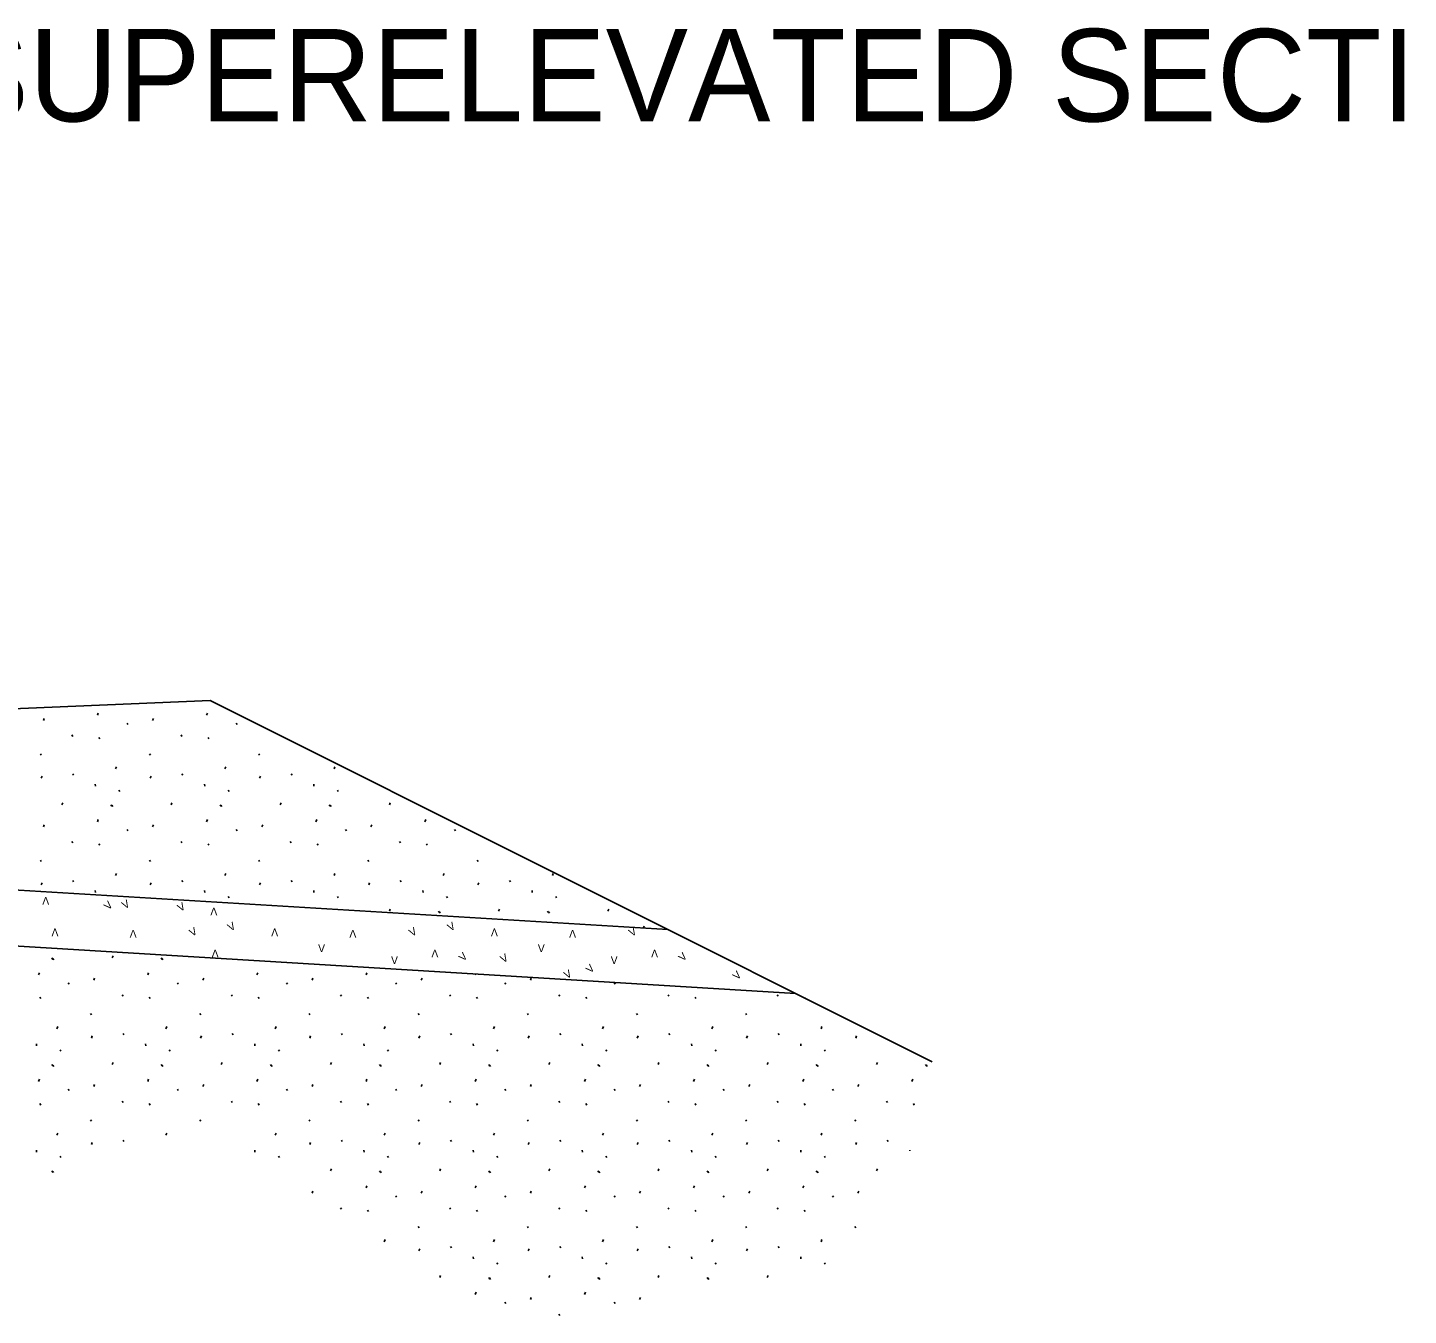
# Model space of a CAD drawing. Extents: x 997.6 to 1037, y 998.9 to 1022.7.
# Drawn here: x 1020.087 to 1023.673, y 1007.529 to 1010.873 of the extents above; entities that cross this region are included whole.
import ezdxf

# ---------------------------------------------------------------- set-up
doc = ezdxf.new("R2010")
doc.units = 0
doc.layers.add('Level 1', color=7, linetype='Continuous')

msp = doc.modelspace()

# ---------------------------------------------------------------- linework, layer by layer
at = {"layer": 'Level 1'}
for p, q in [((1018.3112, 1009.0317), (1020.5612, 1009.1254)), ((1022.4366, 1008.1877), (1020.5612, 1009.1254)), ((1020.1282, 1009.0741), (1020.1305, 1009.0793)), ((1020.2684, 1009.0877), (1020.2708, 1009.093)), ((1020.4117, 1009.0741), (1020.4141, 1009.0793)), ((1020.552, 1009.0877), (1020.5544, 1009.093)), ((1020.3455, 1009.0672), (1020.3478, 1009.0636)), ((1020.6291, 1009.0672), (1020.6314, 1009.0636)), ((1020.2022, 1009.0362), (1020.2045, 1009.0326)), ((1020.2721, 1009.0297), (1020.2745, 1009.0262)), ((1020.4857, 1009.0362), (1020.4881, 1009.0326)), ((1020.5557, 1009.0297), (1020.5581, 1009.0262)), ((1020.1202, 1008.9877), (1020.1227, 1008.9842)), ((1020.4038, 1008.9877), (1020.4062, 1008.9842)), ((1020.6874, 1008.9877), (1020.6898, 1008.9842)), ((1020.2043, 1008.9352), (1020.2067, 1008.9316)), ((1020.3158, 1008.9479), (1020.3182, 1008.9532)), ((1020.4879, 1008.9352), (1020.4903, 1008.9316)), ((1020.5994, 1008.9479), (1020.6017, 1008.9532)), ((1020.7715, 1008.9352), (1020.7739, 1008.9316)), ((1020.883, 1008.9479), (1020.8853, 1008.9532)), ((1020.1223, 1008.9237), (1020.1246, 1008.929)), ((1020.263, 1008.9088), (1020.2636, 1008.9035)), ((1020.4058, 1008.9237), (1020.4082, 1008.929)), ((1020.5466, 1008.9088), (1020.5472, 1008.9035)), ((1020.6894, 1008.9237), (1020.6917, 1008.929)), ((1020.8302, 1008.9088), (1020.8307, 1008.9035)), ((1020.3244, 1008.8931), (1020.3268, 1008.8896)), ((1020.608, 1008.8931), (1020.6104, 1008.8896)), ((1020.8916, 1008.8931), (1020.894, 1008.8896)), ((1020.1761, 1008.855), (1020.1785, 1008.8603)), ((1020.3034, 1008.855), (1020.3057, 1008.8514)), ((1020.3057, 1008.8537), (1020.3081, 1008.8501)), ((1020.4597, 1008.855), (1020.4621, 1008.8603)), ((1020.587, 1008.855), (1020.5893, 1008.8514)), ((1020.5893, 1008.8537), (1020.5917, 1008.8501)), ((1020.7432, 1008.855), (1020.7457, 1008.8603)), ((1020.8706, 1008.855), (1020.8729, 1008.8514)), ((1020.8729, 1008.8537), (1020.8752, 1008.8501)), ((1021.0268, 1008.855), (1021.0292, 1008.8603)), ((1020.1282, 1008.7975), (1020.1305, 1008.8028)), ((1020.2684, 1008.8111), (1020.2708, 1008.8164)), ((1020.4117, 1008.7975), (1020.4141, 1008.8028)), ((1020.552, 1008.8111), (1020.5544, 1008.8164)), ((1020.6953, 1008.7975), (1020.6977, 1008.8028)), ((1020.8356, 1008.8111), (1020.838, 1008.8164)), ((1020.9789, 1008.7975), (1020.9812, 1008.8028)), ((1021.1192, 1008.8111), (1021.1216, 1008.8164)), ((1020.2022, 1008.7596), (1020.2045, 1008.7561)), ((1020.3455, 1008.7906), (1020.3478, 1008.787)), ((1020.4857, 1008.7596), (1020.4881, 1008.7561)), ((1020.6291, 1008.7906), (1020.6314, 1008.787)), ((1020.7693, 1008.7596), (1020.7717, 1008.7561)), ((1020.9127, 1008.7906), (1020.915, 1008.787)), ((1021.0529, 1008.7596), (1021.0553, 1008.7561)), ((1021.1962, 1008.7906), (1021.1986, 1008.787)), ((1018.3121, 1008.7399), (1021.7496, 1008.5312)), ((1020.2721, 1008.7532), (1020.2745, 1008.7497)), ((1020.5557, 1008.7532), (1020.5581, 1008.7497)), ((1020.8392, 1008.7532), (1020.8417, 1008.7497)), ((1021.1228, 1008.7532), (1021.1252, 1008.7497)), ((1020.1202, 1008.7112), (1020.1227, 1008.7076)), ((1020.4038, 1008.7112), (1020.4062, 1008.7076)), ((1020.6874, 1008.7112), (1020.6898, 1008.7076)), ((1020.971, 1008.7112), (1020.9734, 1008.7076)), ((1021.2546, 1008.7112), (1021.257, 1008.7076)), ((1020.1223, 1008.6472), (1020.1246, 1008.6524)), ((1020.2043, 1008.6586), (1020.2067, 1008.6551)), ((1020.3158, 1008.6714), (1020.3182, 1008.6767)), ((1020.4058, 1008.6472), (1020.4082, 1008.6524)), ((1020.4879, 1008.6586), (1020.4903, 1008.6551)), ((1020.5994, 1008.6714), (1020.6017, 1008.6767)), ((1020.6894, 1008.6472), (1020.6917, 1008.6524)), ((1020.7715, 1008.6586), (1020.7739, 1008.6551)), ((1020.883, 1008.6714), (1020.8853, 1008.6767)), ((1020.973, 1008.6472), (1020.9753, 1008.6524)), ((1021.0551, 1008.6586), (1021.0575, 1008.6551)), ((1021.1666, 1008.6714), (1021.1689, 1008.6767)), ((1021.2566, 1008.6472), (1021.2589, 1008.6524)), ((1021.3387, 1008.6586), (1021.3411, 1008.6551)), ((1021.4502, 1008.6714), (1021.4525, 1008.6767)), ((1020.263, 1008.6322), (1020.2636, 1008.6269)), ((1020.5466, 1008.6322), (1020.5472, 1008.6269)), ((1020.608, 1008.6166), (1020.6104, 1008.613)), ((1020.8302, 1008.6322), (1020.8307, 1008.6269)), ((1020.8916, 1008.6166), (1020.894, 1008.613)), ((1021.1137, 1008.6322), (1021.1143, 1008.6269)), ((1021.1752, 1008.6166), (1021.1776, 1008.613)), ((1021.3973, 1008.6322), (1021.3979, 1008.6269)), ((1021.4588, 1008.6166), (1021.4612, 1008.613)), ((1018.3112, 1008.5941), (1022.0817, 1008.3652)), ((1021.0268, 1008.5784), (1021.0292, 1008.5838)), ((1021.1542, 1008.5784), (1021.1565, 1008.5749)), ((1021.1565, 1008.5771), (1021.1588, 1008.5736)), ((1021.3104, 1008.5784), (1021.3128, 1008.5838)), ((1021.4377, 1008.5784), (1021.4401, 1008.5749)), ((1021.4401, 1008.5771), (1021.4424, 1008.5736)), ((1021.594, 1008.5784), (1021.5964, 1008.5838)), ((1021.6866, 1008.5351), (1021.6887, 1008.5399)), ((1020.1504, 1008.4572), (1020.1527, 1008.4536)), ((1020.1527, 1008.4557), (1020.1551, 1008.4522)), ((1020.3067, 1008.4572), (1020.3091, 1008.4624)), ((1020.434, 1008.4572), (1020.4363, 1008.4536)), ((1020.4363, 1008.4557), (1020.4387, 1008.4522)), ((1020.1154, 1008.4132), (1020.1178, 1008.4186)), ((1020.2587, 1008.3997), (1020.2611, 1008.4049)), ((1020.399, 1008.4132), (1020.4014, 1008.4186)), ((1020.5423, 1008.3997), (1020.5447, 1008.4049)), ((1020.6826, 1008.4132), (1020.685, 1008.4186)), ((1020.8259, 1008.3997), (1020.8282, 1008.4049)), ((1020.9662, 1008.4132), (1020.9686, 1008.4186)), ((1021.1095, 1008.3997), (1021.1118, 1008.4049)), ((1021.2497, 1008.4132), (1021.2508, 1008.4156)), ((1021.3931, 1008.3997), (1021.3954, 1008.4049)), ((1020.1925, 1008.3927), (1020.1948, 1008.3892)), ((1020.3327, 1008.3617), (1020.3351, 1008.3582)), ((1020.4761, 1008.3927), (1020.4784, 1008.3892)), ((1020.6163, 1008.3617), (1020.6187, 1008.3582)), ((1020.7597, 1008.3927), (1020.762, 1008.3892)), ((1020.8999, 1008.3617), (1020.9022, 1008.3582)), ((1021.0432, 1008.3927), (1021.0456, 1008.3892)), ((1021.1835, 1008.3617), (1021.1858, 1008.3582)), ((1021.3268, 1008.3927), (1021.3292, 1008.3892)), ((1021.4671, 1008.3617), (1021.4694, 1008.3582)), ((1021.6104, 1008.3927), (1021.6128, 1008.3892)), ((1021.7507, 1008.3617), (1021.753, 1008.3582)), ((1022.0342, 1008.3617), (1022.0366, 1008.3582)), ((1020.1191, 1008.3553), (1020.1215, 1008.3517)), ((1020.4027, 1008.3553), (1020.4051, 1008.3517)), ((1020.6862, 1008.3553), (1020.6887, 1008.3517)), ((1020.9698, 1008.3553), (1020.9722, 1008.3517)), ((1021.2534, 1008.3553), (1021.2558, 1008.3517)), ((1021.537, 1008.3553), (1021.5394, 1008.3517)), ((1021.8206, 1008.3553), (1021.823, 1008.3517)), ((1022.1056, 1008.3532), (1022.1066, 1008.3517)), ((1020.2508, 1008.3132), (1020.2532, 1008.3098)), ((1020.5344, 1008.3132), (1020.5368, 1008.3098)), ((1020.818, 1008.3132), (1020.8204, 1008.3098)), ((1021.1016, 1008.3132), (1021.104, 1008.3098)), ((1021.3852, 1008.3132), (1021.3876, 1008.3098)), ((1021.6687, 1008.3132), (1021.6712, 1008.3098)), ((1021.9523, 1008.3132), (1021.9547, 1008.3098)), ((1020.1628, 1008.2735), (1020.1652, 1008.2788)), ((1020.2528, 1008.2492), (1020.2552, 1008.2546)), ((1020.3349, 1008.2607), (1020.3373, 1008.2572)), ((1020.4464, 1008.2735), (1020.4488, 1008.2788)), ((1020.5364, 1008.2492), (1020.5387, 1008.2546)), ((1020.6185, 1008.2607), (1020.6209, 1008.2572)), ((1020.73, 1008.2735), (1020.7323, 1008.2788)), ((1020.82, 1008.2492), (1020.8223, 1008.2546)), ((1020.9021, 1008.2607), (1020.9045, 1008.2572)), ((1021.0136, 1008.2735), (1021.0159, 1008.2788)), ((1021.1036, 1008.2492), (1021.1059, 1008.2546)), ((1021.1857, 1008.2607), (1021.1881, 1008.2572)), ((1021.2972, 1008.2735), (1021.2995, 1008.2788)), ((1021.3872, 1008.2492), (1021.3895, 1008.2546)), ((1021.4692, 1008.2607), (1021.4717, 1008.2572)), ((1021.5807, 1008.2735), (1021.5831, 1008.2788)), ((1021.6707, 1008.2492), (1021.6731, 1008.2546)), ((1021.7528, 1008.2607), (1021.7552, 1008.2572)), ((1021.8643, 1008.2735), (1021.8667, 1008.2788)), ((1021.9543, 1008.2492), (1021.9567, 1008.2546)), ((1022.0364, 1008.2607), (1022.0388, 1008.2572)), ((1022.1479, 1008.2735), (1022.1502, 1008.2788)), ((1022.2379, 1008.2492), (1022.2402, 1008.2546)), ((1020.11, 1008.2344), (1020.1106, 1008.2291)), ((1020.1714, 1008.2187), (1020.1738, 1008.2152)), ((1020.3936, 1008.2344), (1020.3942, 1008.2291)), ((1020.455, 1008.2187), (1020.4574, 1008.2152)), ((1020.6772, 1008.2344), (1020.6777, 1008.2291)), ((1020.7386, 1008.2187), (1020.741, 1008.2152)), ((1020.9607, 1008.2344), (1020.9613, 1008.2291)), ((1021.0222, 1008.2187), (1021.0246, 1008.2152)), ((1021.2443, 1008.2344), (1021.2449, 1008.2291)), ((1021.3057, 1008.2187), (1021.3082, 1008.2152)), ((1021.5279, 1008.2344), (1021.5285, 1008.2291)), ((1021.5893, 1008.2187), (1021.5917, 1008.2152)), ((1021.8115, 1008.2344), (1021.8121, 1008.2291)), ((1021.8729, 1008.2187), (1021.8753, 1008.2152)), ((1022.0951, 1008.2344), (1022.0957, 1008.2291)), ((1022.1565, 1008.2187), (1022.1589, 1008.2152)), ((1020.3067, 1008.1806), (1020.3091, 1008.1859)), ((1020.5902, 1008.1806), (1020.5927, 1008.1859)), ((1020.8738, 1008.1806), (1020.8762, 1008.1859)), ((1021.1574, 1008.1806), (1021.1598, 1008.1859)), ((1021.441, 1008.1806), (1021.4434, 1008.1859)), ((1021.7246, 1008.1806), (1021.727, 1008.1859)), ((1022.0082, 1008.1806), (1022.0106, 1008.1859)), ((1022.2917, 1008.1806), (1022.2942, 1008.1859)), ((1020.1504, 1008.1806), (1020.1527, 1008.177)), ((1020.1527, 1008.1792), (1020.1551, 1008.1757)), ((1020.434, 1008.1806), (1020.4363, 1008.177)), ((1020.4363, 1008.1792), (1020.4387, 1008.1757)), ((1020.7176, 1008.1806), (1020.7199, 1008.177)), ((1020.7199, 1008.1792), (1020.7222, 1008.1757)), ((1021.0012, 1008.1806), (1021.0035, 1008.177)), ((1021.0035, 1008.1792), (1021.0058, 1008.1757)), ((1021.2847, 1008.1806), (1021.2871, 1008.177)), ((1021.2871, 1008.1792), (1021.2894, 1008.1757)), ((1021.5683, 1008.1806), (1021.5707, 1008.177)), ((1021.5707, 1008.1792), (1021.573, 1008.1757)), ((1021.8519, 1008.1806), (1021.8542, 1008.177)), ((1021.8542, 1008.1792), (1021.8566, 1008.1757)), ((1022.1355, 1008.1806), (1022.1378, 1008.177)), ((1022.1378, 1008.1792), (1022.1402, 1008.1757)), ((1022.4191, 1008.1806), (1022.4214, 1008.177)), ((1022.4214, 1008.1792), (1022.4237, 1008.1757)), ((1020.1154, 1008.1367), (1020.1178, 1008.142)), ((1020.1925, 1008.1162), (1020.1948, 1008.1126)), ((1020.2587, 1008.1231), (1020.2611, 1008.1284)), ((1020.399, 1008.1367), (1020.4014, 1008.142)), ((1020.4761, 1008.1162), (1020.4784, 1008.1126)), ((1020.5423, 1008.1231), (1020.5447, 1008.1284)), ((1020.6826, 1008.1367), (1020.685, 1008.142)), ((1020.7597, 1008.1162), (1020.762, 1008.1126)), ((1020.8259, 1008.1231), (1020.8282, 1008.1284)), ((1020.9662, 1008.1367), (1020.9686, 1008.142)), ((1021.0432, 1008.1162), (1021.0456, 1008.1126)), ((1021.1095, 1008.1231), (1021.1118, 1008.1284)), ((1021.2497, 1008.1367), (1021.2522, 1008.142)), ((1021.3268, 1008.1162), (1021.3292, 1008.1126)), ((1021.3931, 1008.1231), (1021.3954, 1008.1284)), ((1021.5333, 1008.1367), (1021.5358, 1008.142)), ((1021.6104, 1008.1162), (1021.6128, 1008.1126)), ((1021.6767, 1008.1231), (1021.679, 1008.1284)), ((1021.8169, 1008.1367), (1021.8193, 1008.142)), ((1021.894, 1008.1162), (1021.8963, 1008.1126)), ((1021.9602, 1008.1231), (1021.9626, 1008.1284)), ((1022.1005, 1008.1367), (1022.1029, 1008.142)), ((1022.1776, 1008.1162), (1022.1799, 1008.1126)), ((1022.2438, 1008.1231), (1022.2462, 1008.1284)), ((1022.3841, 1008.1367), (1022.3865, 1008.142)), ((1020.1191, 1008.0788), (1020.1215, 1008.0752)), ((1020.3327, 1008.0852), (1020.3351, 1008.0817)), ((1020.4027, 1008.0788), (1020.4051, 1008.0752)), ((1020.6163, 1008.0852), (1020.6187, 1008.0817)), ((1020.6862, 1008.0788), (1020.6887, 1008.0752)), ((1020.8999, 1008.0852), (1020.9022, 1008.0817)), ((1020.9698, 1008.0788), (1020.9722, 1008.0752)), ((1021.1835, 1008.0852), (1021.1858, 1008.0817)), ((1021.2534, 1008.0788), (1021.2558, 1008.0752)), ((1021.4671, 1008.0852), (1021.4694, 1008.0817)), ((1021.537, 1008.0788), (1021.5394, 1008.0752)), ((1021.7507, 1008.0852), (1021.753, 1008.0817)), ((1021.8206, 1008.0788), (1021.823, 1008.0752)), ((1022.0342, 1008.0852), (1022.0366, 1008.0817)), ((1022.1042, 1008.0788), (1022.1066, 1008.0752)), ((1022.3178, 1008.0852), (1022.3202, 1008.0817)), ((1022.3877, 1008.0788), (1022.3902, 1008.0752)), ((1020.2508, 1008.0367), (1020.2532, 1008.0332)), ((1020.5344, 1008.0367), (1020.5368, 1008.0332)), ((1020.818, 1008.0367), (1020.8204, 1008.0332)), ((1021.1016, 1008.0367), (1021.104, 1008.0332)), ((1021.3852, 1008.0367), (1021.3876, 1008.0332)), ((1021.6687, 1008.0367), (1021.6712, 1008.0332)), ((1021.9523, 1008.0367), (1021.9547, 1008.0332)), ((1022.2359, 1008.0367), (1022.2383, 1008.0332)), ((1020.1628, 1007.997), (1020.1652, 1008.0023)), ((1020.2528, 1007.9728), (1020.2552, 1007.978)), ((1020.3349, 1007.9842), (1020.3373, 1007.9807)), ((1020.4464, 1007.997), (1020.4488, 1008.0023)), ((1020.73, 1007.997), (1020.7323, 1008.0023)), ((1020.82, 1007.9728), (1020.8223, 1007.978)), ((1020.9021, 1007.9842), (1020.9045, 1007.9807)), ((1021.0136, 1007.997), (1021.0159, 1008.0023)), ((1021.1036, 1007.9728), (1021.1059, 1007.978)), ((1021.1857, 1007.9842), (1021.1881, 1007.9807)), ((1021.2972, 1007.997), (1021.2995, 1008.0023)), ((1021.3872, 1007.9728), (1021.3895, 1007.978)), ((1021.4692, 1007.9842), (1021.4717, 1007.9807)), ((1021.5807, 1007.997), (1021.5831, 1008.0023)), ((1021.6707, 1007.9728), (1021.6731, 1007.978)), ((1021.7528, 1007.9842), (1021.7552, 1007.9807)), ((1021.8643, 1007.997), (1021.8667, 1008.0023)), ((1021.9543, 1007.9728), (1021.9567, 1007.978)), ((1022.0364, 1007.9842), (1022.0388, 1007.9807)), ((1022.1479, 1007.997), (1022.1502, 1008.0023)), ((1022.2379, 1007.9728), (1022.2402, 1007.978)), ((1022.32, 1007.9842), (1022.3224, 1007.9807)), ((1020.11, 1007.9578), (1020.1106, 1007.9525)), ((1020.1714, 1007.9422), (1020.1738, 1007.9386)), ((1020.6772, 1007.9578), (1020.6777, 1007.9525)), ((1020.7386, 1007.9422), (1020.741, 1007.9386)), ((1020.9607, 1007.9578), (1020.9613, 1007.9525)), ((1021.0222, 1007.9422), (1021.0246, 1007.9386)), ((1021.2443, 1007.9578), (1021.2449, 1007.9525)), ((1021.3057, 1007.9422), (1021.3082, 1007.9386)), ((1021.5279, 1007.9578), (1021.5285, 1007.9525)), ((1021.5893, 1007.9422), (1021.5917, 1007.9386)), ((1021.8115, 1007.9578), (1021.8121, 1007.9525)), ((1021.8729, 1007.9422), (1021.8753, 1007.9386)), ((1022.0951, 1007.9578), (1022.0957, 1007.9525)), ((1022.1565, 1007.9422), (1022.1589, 1007.9386)), ((1022.3787, 1007.9578), (1022.3788, 1007.9566)), ((1020.1504, 1007.904), (1020.1527, 1007.9005)), ((1020.1527, 1007.9027), (1020.1545, 1007.9)), ((1020.8738, 1007.904), (1020.8762, 1007.9093)), ((1021.0012, 1007.904), (1021.0035, 1007.9005)), ((1021.0035, 1007.9027), (1021.0058, 1007.8992)), ((1021.1574, 1007.904), (1021.1598, 1007.9093)), ((1021.2847, 1007.904), (1021.2871, 1007.9005)), ((1021.2871, 1007.9027), (1021.2894, 1007.8992)), ((1021.441, 1007.904), (1021.4434, 1007.9093)), ((1021.5683, 1007.904), (1021.5707, 1007.9005)), ((1021.5707, 1007.9027), (1021.573, 1007.8992)), ((1021.7246, 1007.904), (1021.727, 1007.9093)), ((1021.8519, 1007.904), (1021.8542, 1007.9005)), ((1021.8542, 1007.9027), (1021.8566, 1007.8992)), ((1022.0082, 1007.904), (1022.0106, 1007.9093)), ((1022.1355, 1007.904), (1022.1378, 1007.9005)), ((1022.1378, 1007.9027), (1022.1402, 1007.8992)), ((1022.2917, 1007.904), (1022.2942, 1007.9093)), ((1020.9662, 1007.8602), (1020.9686, 1007.8655)), ((1021.2497, 1007.8602), (1021.2522, 1007.8655)), ((1021.5333, 1007.8602), (1021.5358, 1007.8655)), ((1021.8169, 1007.8602), (1021.8193, 1007.8655)), ((1022.1005, 1007.8602), (1022.1029, 1007.8655)), ((1020.8259, 1007.8465), (1020.8282, 1007.8518)), ((1021.0432, 1007.8396), (1021.0456, 1007.8361)), ((1021.1095, 1007.8465), (1021.1118, 1007.8518)), ((1021.3268, 1007.8396), (1021.3292, 1007.8361)), ((1021.3931, 1007.8465), (1021.3954, 1007.8518)), ((1021.6104, 1007.8396), (1021.6128, 1007.8361)), ((1021.6767, 1007.8465), (1021.679, 1007.8518)), ((1021.894, 1007.8396), (1021.8963, 1007.8361)), ((1021.9602, 1007.8465), (1021.9626, 1007.8518)), ((1022.1776, 1007.8396), (1022.1799, 1007.8361)), ((1022.2438, 1007.8465), (1022.2462, 1007.8518)), ((1020.8999, 1007.8087), (1020.9022, 1007.8051)), ((1020.9698, 1007.8022), (1020.9722, 1007.7987)), ((1021.1835, 1007.8087), (1021.1858, 1007.8051)), ((1021.2534, 1007.8022), (1021.2558, 1007.7987)), ((1021.4671, 1007.8087), (1021.4694, 1007.8051)), ((1021.537, 1007.8022), (1021.5394, 1007.7987)), ((1021.7507, 1007.8087), (1021.753, 1007.8051)), ((1021.8206, 1007.8022), (1021.823, 1007.7987)), ((1022.0342, 1007.8087), (1022.0366, 1007.8051)), ((1022.1042, 1007.8022), (1022.1066, 1007.7987)), ((1021.1016, 1007.7602), (1021.104, 1007.7567)), ((1021.3852, 1007.7602), (1021.3876, 1007.7567)), ((1021.6687, 1007.7602), (1021.6712, 1007.7567)), ((1021.9523, 1007.7602), (1021.9547, 1007.7567)), ((1022.2359, 1007.7602), (1022.2383, 1007.7567)), ((1021.0136, 1007.7204), (1021.0159, 1007.7257)), ((1021.2972, 1007.7204), (1021.2995, 1007.7257)), ((1021.5807, 1007.7204), (1021.5831, 1007.7257)), ((1021.8643, 1007.7204), (1021.8667, 1007.7257)), ((1022.1479, 1007.7204), (1022.1502, 1007.7257)), ((1021.1036, 1007.6962), (1021.1059, 1007.7015)), ((1021.1857, 1007.7077), (1021.1881, 1007.7041)), ((1021.2443, 1007.6813), (1021.2449, 1007.676)), ((1021.3872, 1007.6962), (1021.3895, 1007.7015)), ((1021.4692, 1007.7077), (1021.4717, 1007.7041)), ((1021.5279, 1007.6813), (1021.5285, 1007.676)), ((1021.6707, 1007.6962), (1021.6731, 1007.7015)), ((1021.7528, 1007.7077), (1021.7552, 1007.7041)), ((1021.8115, 1007.6813), (1021.8121, 1007.676)), ((1021.9543, 1007.6962), (1021.9567, 1007.7015)), ((1022.0364, 1007.7077), (1022.0388, 1007.7041)), ((1022.0951, 1007.6813), (1022.0957, 1007.676)), ((1021.3057, 1007.6656), (1021.3082, 1007.6621)), ((1021.5893, 1007.6656), (1021.5917, 1007.6621)), ((1021.8729, 1007.6656), (1021.8753, 1007.6621)), ((1022.1565, 1007.6656), (1022.1589, 1007.6621)), ((1021.1574, 1007.6275), (1021.1598, 1007.6328)), ((1021.2847, 1007.6275), (1021.2871, 1007.6239)), ((1021.2871, 1007.6262), (1021.2894, 1007.6226)), ((1021.441, 1007.6275), (1021.4434, 1007.6328)), ((1021.5683, 1007.6275), (1021.5707, 1007.6239)), ((1021.5707, 1007.6262), (1021.573, 1007.6226)), ((1021.7246, 1007.6275), (1021.727, 1007.6328)), ((1021.8519, 1007.6275), (1021.8542, 1007.6239)), ((1021.8542, 1007.6262), (1021.8566, 1007.6226)), ((1022.0082, 1007.6275), (1022.0106, 1007.6328)), ((1021.2497, 1007.5836), (1021.2522, 1007.5889)), ((1021.3931, 1007.57), (1021.3954, 1007.5753)), ((1021.5333, 1007.5836), (1021.5358, 1007.5889)), ((1021.6767, 1007.57), (1021.679, 1007.5753)), ((1021.3268, 1007.5631), (1021.3292, 1007.5595)), ((1021.6104, 1007.5631), (1021.6128, 1007.5595)), ((1021.4671, 1007.5321), (1021.4692, 1007.529))]:
    msp.add_line(p, q, dxfattribs=at)

# ---------------------------------------------------------------- texts
for s, height, p in [('SUPERELEVATED SECTION', 0.24, (1019.8762, 1010.6296)), ('V', 0.02, (1020.8417, 1008.4724)), ('V', 0.02, (1021.4124, 1008.4724)), ('V', 0.02, (1021.0311, 1008.4415)), ('V', 0.02, (1021.6017, 1008.4415))]:
    msp.add_text(s, height=height, dxfattribs=at).set_placement(p)
for rotation, p in [(180, (1020.1431, 1008.6155)), (45, (1020.2972, 1008.5802)), (30, (1020.3391, 1008.5834)), (30, (1020.4834, 1008.5765)), (180, (1020.5797, 1008.588)), (30, (1020.614, 1008.5256)), (30, (1021.1847, 1008.5256)), (180, (1020.1671, 1008.5337)), (180, (1020.3702, 1008.5302)), (30, (1020.5143, 1008.5118)), (180, (1020.7378, 1008.5337)), (180, (1020.9408, 1008.5302)), (30, (1021.085, 1008.5118)), (180, (1021.3084, 1008.5337)), (180, (1021.5115, 1008.5302)), (30, (1021.6557, 1008.5118)), (180, (1020.5832, 1008.4787)), (180, (1021.1538, 1008.4787)), (45, (1021.2187, 1008.4468)), (30, (1021.3221, 1008.4431)), (180, (1021.7245, 1008.4787)), (45, (1021.7893, 1008.4468)), (45, (1021.5488, 1008.4159)), (30, (1021.4873, 1008.4019)), (45, (1021.9302, 1008.3987))]:
    msp.add_text('V', height=0.02, rotation=rotation, dxfattribs=at).set_placement(p)

doc.saveas('drawing.dxf')
